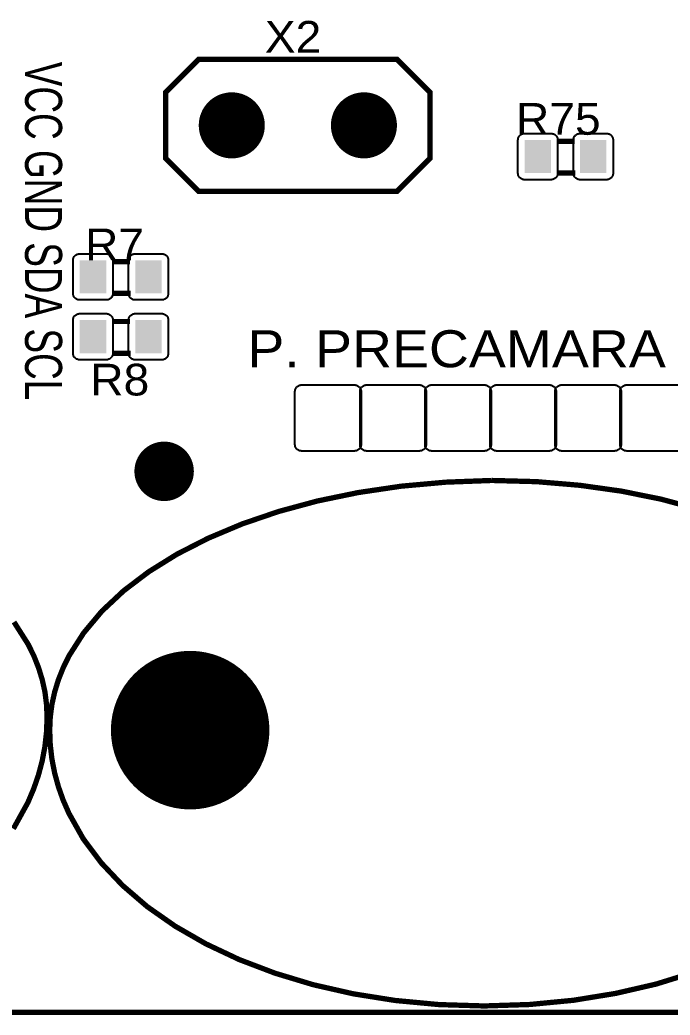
# Model space of a CAD drawing. Header units: inches. Extents: x 18.7 to 39.4, y 4.3 to 20.5.
# Drawn here: x 28.291 to 29.59, y 8.602 to 10.59 of the extents above; entities that cross this region are included whole.
import ezdxf

# ---------------------------------------------------------------- set-up
doc = ezdxf.new("R2010")
doc.units = ezdxf.units.IN
doc.header["$MEASUREMENT"] = 0
doc.styles.get("Standard").update_dxf_attribs({"font": 'arial.ttf'})

# ---------------------------------------------------------------- blocks, each defined once
blk = doc.blocks.new('RPAD')
blk.add_trace([(-0.5, -0.5), (-0.5, 0.5), (0.5, -0.5), (0.5, 0.5)])
blk = doc.blocks.new('EPAD')
at = {"const_width": 0.5}
blk.add_lwpolyline([(-0.25, 0, 1), (0.25, 0, 1)], format="xyb", close=True, dxfattribs=at)
blk = doc.blocks.new('NextionControlV4')
at = {"const_width": 0.008}
for points in [[(41.8232, 12.2592), (48.3286, 12.2592), (48.3286, 16.8025), (41.8232, 16.8025), (41.8232, 12.2592)], [(41.8232, 12.2592), (48.3286, 12.2592), (48.3286, 16.8025), (41.8232, 16.8025), (41.8232, 12.2592)], [(41.8232, 12.2592), (48.3286, 12.2592), (48.3286, 16.8025), (41.8232, 16.8025), (41.8232, 12.2592)], [(45.9425, 13.7017), (46.2425, 13.7017), (46.2925, 13.6517), (46.2925, 13.5517), (46.2425, 13.5017), (45.9425, 13.5017), (45.8925, 13.5517), (45.8925, 13.6517), (45.9425, 13.7017)], [(45.9425, 13.7017), (46.2425, 13.7017), (46.2925, 13.6517), (46.2925, 13.5517), (46.2425, 13.5017), (45.9425, 13.5017), (45.8925, 13.5517), (45.8925, 13.6517), (45.9425, 13.7017)], [(45.9425, 13.7017), (46.2425, 13.7017), (46.2925, 13.6517), (46.2925, 13.5517), (46.2425, 13.5017), (45.9425, 13.5017), (45.8925, 13.5517), (45.8925, 13.6517), (45.9425, 13.7017)], [(46.4847, 13.5775), (46.5117, 13.5775)], [(46.4847, 13.5775), (46.5117, 13.5775)], [(46.4847, 13.5775), (46.5117, 13.5775)], [(46.4847, 13.5295), (46.5127, 13.5295)], [(46.4847, 13.5295), (46.5127, 13.5295)], [(46.4847, 13.5295), (46.5127, 13.5295)], [(45.8114, 13.3955), (45.8384, 13.3955)], [(45.8114, 13.3955), (45.8384, 13.3955)], [(45.8114, 13.3955), (45.8384, 13.3955)], [(45.8114, 13.3475), (45.8394, 13.3475)], [(45.8114, 13.3475), (45.8394, 13.3475)], [(45.8114, 13.3475), (45.8394, 13.3475)], [(45.8114, 13.3049), (45.8384, 13.3049)], [(45.8114, 13.3049), (45.8384, 13.3049)], [(45.8114, 13.3049), (45.8384, 13.3049)], [(45.8114, 13.2569), (45.8394, 13.2569)], [(45.8114, 13.2569), (45.8394, 13.2569)], [(45.8114, 13.2569), (45.8394, 13.2569)], [(45.6619, 12.5372), (45.6838, 12.5768), (45.6925, 12.5973), (45.6998, 12.6183), (45.7055, 12.6397), (45.7096, 12.6614), (45.7121, 12.6836), (45.7129, 12.706), (45.7121, 12.7252), (45.7097, 12.7441), (45.7056, 12.7627), (45.7, 12.7809), (45.6929, 12.7988), (45.6843, 12.8163), (45.6628, 12.8501)], [(45.6619, 12.5372), (45.6838, 12.5768), (45.6925, 12.5973), (45.6998, 12.6183), (45.7055, 12.6397), (45.7096, 12.6614), (45.7121, 12.6836), (45.7129, 12.706), (45.7121, 12.7252), (45.7097, 12.7441), (45.7056, 12.7627), (45.7, 12.7809), (45.6929, 12.7988), (45.6843, 12.8163), (45.6628, 12.8501)], [(45.6619, 12.5372), (45.6838, 12.5768), (45.6925, 12.5973), (45.6998, 12.6183), (45.7055, 12.6397), (45.7096, 12.6614), (45.7121, 12.6836), (45.7129, 12.706), (45.7121, 12.7252), (45.7097, 12.7441), (45.7056, 12.7627), (45.7, 12.7809), (45.6929, 12.7988), (45.6843, 12.8163), (45.6628, 12.8501)], [(46.3862, 13.0643), (46.3163, 13.0617), (46.2488, 13.0556), (46.184, 13.046), (46.122, 13.0332), (46.0633, 13.0173), (46.0082, 12.9985), (45.9569, 12.9769), (45.9097, 12.9528), (45.8669, 12.9262), (45.8289, 12.8974), (45.7959, 12.8665), (45.7683, 12.8336), (45.7462, 12.799), (45.7374, 12.7811), (45.7301, 12.7628), (45.7244, 12.7442), (45.7202, 12.7252), (45.7177, 12.7059), (45.7169, 12.6864), (45.7177, 12.6645), (45.7202, 12.643), (45.7243, 12.6218), (45.73, 12.601), (45.7372, 12.5806), (45.7459, 12.5607), (45.7676, 12.5221), (45.7949, 12.4856), (45.8274, 12.4512), (45.8648, 12.4191), (45.9069, 12.3897), (45.9533, 12.363), (46.0038, 12.3392), (46.058, 12.3186), (46.1156, 12.3012), (46.1763, 12.2874), (46.2399, 12.2773), (46.306, 12.2711), (46.3744, 12.269), (46.4431, 12.2712), (46.5096, 12.2776), (46.5735, 12.288), (46.6347, 12.3021), (46.6926, 12.32)], [(46.6987, 13.0209), (46.6418, 13.0361), (46.5818, 13.0482), (46.519, 13.057), (46.4537, 13.0625), (46.3862, 13.0643)], [(46.3862, 13.0643), (46.3163, 13.0617), (46.2488, 13.0556), (46.184, 13.046), (46.122, 13.0332), (46.0633, 13.0173), (46.0082, 12.9985), (45.9569, 12.9769), (45.9097, 12.9528), (45.8669, 12.9262), (45.8289, 12.8974), (45.7959, 12.8665), (45.7683, 12.8336), (45.7462, 12.799), (45.7374, 12.7811), (45.7301, 12.7628), (45.7244, 12.7442), (45.7202, 12.7252), (45.7177, 12.7059), (45.7169, 12.6864), (45.7177, 12.6645), (45.7202, 12.643), (45.7243, 12.6218), (45.73, 12.601), (45.7372, 12.5806), (45.7459, 12.5607), (45.7676, 12.5221), (45.7949, 12.4856), (45.8274, 12.4512), (45.8648, 12.4191), (45.9069, 12.3897), (45.9533, 12.363), (46.0038, 12.3392), (46.058, 12.3186), (46.1156, 12.3012), (46.1763, 12.2874), (46.2399, 12.2773), (46.306, 12.2711), (46.3744, 12.269), (46.4431, 12.2712), (46.5096, 12.2776), (46.5735, 12.288), (46.6347, 12.3021), (46.6926, 12.32)], [(46.6987, 13.0209), (46.6418, 13.0361), (46.5818, 13.0482), (46.519, 13.057), (46.4537, 13.0625), (46.3862, 13.0643)], [(46.3862, 13.0643), (46.3163, 13.0617), (46.2488, 13.0556), (46.184, 13.046), (46.122, 13.0332), (46.0633, 13.0173), (46.0082, 12.9985), (45.9569, 12.9769), (45.9097, 12.9528), (45.8669, 12.9262), (45.8289, 12.8974), (45.7959, 12.8665), (45.7683, 12.8336), (45.7462, 12.799), (45.7374, 12.7811), (45.7301, 12.7628), (45.7244, 12.7442), (45.7202, 12.7252), (45.7177, 12.7059), (45.7169, 12.6864), (45.7177, 12.6645), (45.7202, 12.643), (45.7243, 12.6218), (45.73, 12.601), (45.7372, 12.5806), (45.7459, 12.5607), (45.7676, 12.5221), (45.7949, 12.4856), (45.8274, 12.4512), (45.8648, 12.4191), (45.9069, 12.3897), (45.9533, 12.363), (46.0038, 12.3392), (46.058, 12.3186), (46.1156, 12.3012), (46.1763, 12.2874), (46.2399, 12.2773), (46.306, 12.2711), (46.3744, 12.269), (46.4431, 12.2712), (46.5096, 12.2776), (46.5735, 12.288), (46.6347, 12.3021), (46.6926, 12.32)], [(46.6987, 13.0209), (46.6418, 13.0361), (46.5818, 13.0482), (46.519, 13.057), (46.4537, 13.0625), (46.3862, 13.0643)]]:
    blk.add_lwpolyline(points, dxfattribs=at)
for points in [[(46.4357, 13.5895), (46.4757, 13.5895), (46.4767, 13.5894), (46.4777, 13.5893), (46.4787, 13.589), (46.4796, 13.5887), (46.4805, 13.5883), (46.4813, 13.5878), (46.4821, 13.5872), (46.4828, 13.5866), (46.4835, 13.5859), (46.484, 13.5851), (46.4845, 13.5843), (46.4849, 13.5834), (46.4853, 13.5825), (46.4855, 13.5815), (46.4857, 13.5805), (46.4857, 13.5795), (46.4857, 13.5295), (46.4857, 13.5284), (46.4855, 13.5274), (46.4853, 13.5265), (46.4849, 13.5255), (46.4845, 13.5247), (46.484, 13.5238), (46.4835, 13.5231), (46.4828, 13.5224), (46.4821, 13.5217), (46.4813, 13.5212), (46.4805, 13.5207), (46.4796, 13.5202), (46.4787, 13.5199), (46.4777, 13.5197), (46.4767, 13.5195), (46.4757, 13.5195), (46.4357, 13.5195), (46.4347, 13.5195), (46.4337, 13.5197), (46.4327, 13.5199), (46.4318, 13.5202), (46.4309, 13.5207), (46.4301, 13.5212), (46.4293, 13.5217), (46.4286, 13.5224), (46.428, 13.5231), (46.4274, 13.5238), (46.4269, 13.5247), (46.4265, 13.5255), (46.4261, 13.5265), (46.4259, 13.5274), (46.4258, 13.5284), (46.4257, 13.5295), (46.4257, 13.5795), (46.4258, 13.5805), (46.4259, 13.5815), (46.4261, 13.5825), (46.4265, 13.5834), (46.4269, 13.5843), (46.4274, 13.5851), (46.428, 13.5859), (46.4286, 13.5866), (46.4293, 13.5872), (46.4301, 13.5878), (46.4309, 13.5883), (46.4318, 13.5887), (46.4327, 13.589), (46.4337, 13.5893), (46.4347, 13.5894), (46.4357, 13.5895)], [(46.5197, 13.5895), (46.5597, 13.5895), (46.5607, 13.5894), (46.5617, 13.5893), (46.5627, 13.589), (46.5636, 13.5887), (46.5645, 13.5883), (46.5653, 13.5878), (46.5661, 13.5872), (46.5668, 13.5866), (46.5675, 13.5859), (46.568, 13.5851), (46.5685, 13.5843), (46.5689, 13.5834), (46.5693, 13.5825), (46.5695, 13.5815), (46.5697, 13.5805), (46.5697, 13.5795), (46.5697, 13.5295), (46.5697, 13.5284), (46.5695, 13.5274), (46.5693, 13.5265), (46.5689, 13.5255), (46.5685, 13.5247), (46.568, 13.5238), (46.5675, 13.5231), (46.5668, 13.5224), (46.5661, 13.5217), (46.5653, 13.5212), (46.5645, 13.5207), (46.5636, 13.5202), (46.5627, 13.5199), (46.5617, 13.5197), (46.5607, 13.5195), (46.5597, 13.5195), (46.5197, 13.5195), (46.5187, 13.5195), (46.5177, 13.5197), (46.5167, 13.5199), (46.5158, 13.5202), (46.5149, 13.5207), (46.5141, 13.5212), (46.5133, 13.5217), (46.5126, 13.5224), (46.512, 13.5231), (46.5114, 13.5238), (46.5109, 13.5247), (46.5105, 13.5255), (46.5101, 13.5265), (46.5099, 13.5274), (46.5098, 13.5284), (46.5097, 13.5295), (46.5097, 13.5795), (46.5098, 13.5805), (46.5099, 13.5815), (46.5101, 13.5825), (46.5105, 13.5834), (46.5109, 13.5843), (46.5114, 13.5851), (46.512, 13.5859), (46.5126, 13.5866), (46.5133, 13.5872), (46.5141, 13.5878), (46.5149, 13.5883), (46.5158, 13.5887), (46.5167, 13.589), (46.5177, 13.5893), (46.5187, 13.5894), (46.5197, 13.5895)], [(45.7624, 13.4075), (45.8024, 13.4075), (45.8034, 13.4074), (45.8044, 13.4073), (45.8054, 13.407), (45.8063, 13.4067), (45.8072, 13.4063), (45.808, 13.4058), (45.8088, 13.4052), (45.8095, 13.4046), (45.8101, 13.4039), (45.8107, 13.4031), (45.8112, 13.4023), (45.8116, 13.4014), (45.8119, 13.4005), (45.8122, 13.3995), (45.8123, 13.3985), (45.8124, 13.3975), (45.8124, 13.3475), (45.8123, 13.3464), (45.8122, 13.3454), (45.8119, 13.3445), (45.8116, 13.3435), (45.8112, 13.3427), (45.8107, 13.3418), (45.8101, 13.3411), (45.8095, 13.3404), (45.8088, 13.3397), (45.808, 13.3391), (45.8072, 13.3387), (45.8063, 13.3382), (45.8054, 13.3379), (45.8044, 13.3377), (45.8034, 13.3375), (45.8024, 13.3375), (45.7624, 13.3375), (45.7613, 13.3375), (45.7603, 13.3377), (45.7594, 13.3379), (45.7584, 13.3382), (45.7576, 13.3387), (45.7567, 13.3391), (45.756, 13.3397), (45.7553, 13.3404), (45.7546, 13.3411), (45.7541, 13.3418), (45.7536, 13.3427), (45.7531, 13.3435), (45.7528, 13.3445), (45.7526, 13.3454), (45.7524, 13.3464), (45.7524, 13.3475), (45.7524, 13.3975), (45.7524, 13.3985), (45.7526, 13.3995), (45.7528, 13.4005), (45.7531, 13.4014), (45.7536, 13.4023), (45.7541, 13.4031), (45.7546, 13.4039), (45.7553, 13.4046), (45.756, 13.4052), (45.7567, 13.4058), (45.7576, 13.4063), (45.7584, 13.4067), (45.7594, 13.407), (45.7603, 13.4073), (45.7613, 13.4074), (45.7624, 13.4075)], [(45.8464, 13.4075), (45.8864, 13.4075), (45.8874, 13.4074), (45.8884, 13.4073), (45.8894, 13.407), (45.8903, 13.4067), (45.8912, 13.4063), (45.892, 13.4058), (45.8928, 13.4052), (45.8935, 13.4046), (45.8941, 13.4039), (45.8947, 13.4031), (45.8952, 13.4023), (45.8956, 13.4014), (45.8959, 13.4005), (45.8962, 13.3995), (45.8963, 13.3985), (45.8964, 13.3975), (45.8964, 13.3475), (45.8963, 13.3464), (45.8962, 13.3454), (45.8959, 13.3445), (45.8956, 13.3435), (45.8952, 13.3427), (45.8947, 13.3418), (45.8941, 13.3411), (45.8935, 13.3404), (45.8928, 13.3397), (45.892, 13.3391), (45.8912, 13.3387), (45.8903, 13.3382), (45.8894, 13.3379), (45.8884, 13.3377), (45.8874, 13.3375), (45.8864, 13.3375), (45.8464, 13.3375), (45.8453, 13.3375), (45.8443, 13.3377), (45.8434, 13.3379), (45.8424, 13.3382), (45.8416, 13.3387), (45.8407, 13.3391), (45.84, 13.3397), (45.8393, 13.3404), (45.8386, 13.3411), (45.8381, 13.3418), (45.8376, 13.3427), (45.8371, 13.3435), (45.8368, 13.3445), (45.8366, 13.3454), (45.8364, 13.3464), (45.8364, 13.3475), (45.8364, 13.3975), (45.8364, 13.3985), (45.8366, 13.3995), (45.8368, 13.4005), (45.8371, 13.4014), (45.8376, 13.4023), (45.8381, 13.4031), (45.8386, 13.4039), (45.8393, 13.4046), (45.84, 13.4052), (45.8407, 13.4058), (45.8416, 13.4063), (45.8424, 13.4067), (45.8434, 13.407), (45.8443, 13.4073), (45.8453, 13.4074), (45.8464, 13.4075)], [(45.7624, 13.3169), (45.8024, 13.3169), (45.8034, 13.3169), (45.8044, 13.3167), (45.8054, 13.3165), (45.8063, 13.3161), (45.8072, 13.3157), (45.808, 13.3152), (45.8088, 13.3147), (45.8095, 13.314), (45.8101, 13.3133), (45.8107, 13.3126), (45.8112, 13.3117), (45.8116, 13.3109), (45.8119, 13.3099), (45.8122, 13.309), (45.8123, 13.308), (45.8124, 13.3069), (45.8124, 13.2569), (45.8123, 13.2559), (45.8122, 13.2549), (45.8119, 13.2539), (45.8116, 13.253), (45.8112, 13.2521), (45.8107, 13.2513), (45.8101, 13.2505), (45.8095, 13.2498), (45.8088, 13.2492), (45.808, 13.2486), (45.8072, 13.2481), (45.8063, 13.2477), (45.8054, 13.2474), (45.8044, 13.2471), (45.8034, 13.247), (45.8024, 13.2469), (45.7624, 13.2469), (45.7613, 13.247), (45.7603, 13.2471), (45.7594, 13.2474), (45.7584, 13.2477), (45.7576, 13.2481), (45.7567, 13.2486), (45.756, 13.2492), (45.7553, 13.2498), (45.7546, 13.2505), (45.7541, 13.2513), (45.7536, 13.2521), (45.7531, 13.253), (45.7528, 13.2539), (45.7526, 13.2549), (45.7524, 13.2559), (45.7524, 13.2569), (45.7524, 13.3069), (45.7524, 13.308), (45.7526, 13.309), (45.7528, 13.3099), (45.7531, 13.3109), (45.7536, 13.3117), (45.7541, 13.3126), (45.7546, 13.3133), (45.7553, 13.314), (45.756, 13.3147), (45.7567, 13.3152), (45.7576, 13.3157), (45.7584, 13.3161), (45.7594, 13.3165), (45.7603, 13.3167), (45.7613, 13.3169), (45.7624, 13.3169)], [(45.8464, 13.3169), (45.8864, 13.3169), (45.8874, 13.3169), (45.8884, 13.3167), (45.8894, 13.3165), (45.8903, 13.3161), (45.8912, 13.3157), (45.892, 13.3152), (45.8928, 13.3147), (45.8935, 13.314), (45.8941, 13.3133), (45.8947, 13.3126), (45.8952, 13.3117), (45.8956, 13.3109), (45.8959, 13.3099), (45.8962, 13.309), (45.8963, 13.308), (45.8964, 13.3069), (45.8964, 13.2569), (45.8963, 13.2559), (45.8962, 13.2549), (45.8959, 13.2539), (45.8956, 13.253), (45.8952, 13.2521), (45.8947, 13.2513), (45.8941, 13.2505), (45.8935, 13.2498), (45.8928, 13.2492), (45.892, 13.2486), (45.8912, 13.2481), (45.8903, 13.2477), (45.8894, 13.2474), (45.8884, 13.2471), (45.8874, 13.247), (45.8864, 13.2469), (45.8464, 13.2469), (45.8453, 13.247), (45.8443, 13.2471), (45.8434, 13.2474), (45.8424, 13.2477), (45.8416, 13.2481), (45.8407, 13.2486), (45.84, 13.2492), (45.8393, 13.2498), (45.8386, 13.2505), (45.8381, 13.2513), (45.8376, 13.2521), (45.8371, 13.253), (45.8368, 13.2539), (45.8366, 13.2549), (45.8364, 13.2559), (45.8364, 13.2569), (45.8364, 13.3069), (45.8364, 13.308), (45.8366, 13.309), (45.8368, 13.3099), (45.8371, 13.3109), (45.8376, 13.3117), (45.8381, 13.3126), (45.8386, 13.3133), (45.8393, 13.314), (45.84, 13.3147), (45.8407, 13.3152), (45.8416, 13.3157), (45.8424, 13.3161), (45.8434, 13.3165), (45.8443, 13.3167), (45.8453, 13.3169), (45.8464, 13.3169)], [(46.1781, 13.1088), (46.0981, 13.1088), (46.0971, 13.1089), (46.0961, 13.109), (46.0951, 13.1092), (46.0942, 13.1096), (46.0933, 13.11), (46.0925, 13.1105), (46.0917, 13.1111), (46.091, 13.1117), (46.0904, 13.1124), (46.0898, 13.1132), (46.0893, 13.114), (46.0889, 13.1149), (46.0886, 13.1158), (46.0883, 13.1168), (46.0882, 13.1178), (46.0881, 13.1188), (46.0881, 13.1988), (46.0882, 13.1998), (46.0883, 13.2008), (46.0886, 13.2018), (46.0889, 13.2027), (46.0893, 13.2036), (46.0898, 13.2044), (46.0904, 13.2052), (46.091, 13.2059), (46.0917, 13.2066), (46.0925, 13.2071), (46.0933, 13.2076), (46.0942, 13.208), (46.0951, 13.2084), (46.0961, 13.2086), (46.0971, 13.2088), (46.0981, 13.2088), (46.1781, 13.2088), (46.1792, 13.2088), (46.1802, 13.2086), (46.1811, 13.2084), (46.1821, 13.208), (46.1829, 13.2076), (46.1838, 13.2071), (46.1845, 13.2066), (46.1852, 13.2059), (46.1859, 13.2052), (46.1864, 13.2044), (46.1869, 13.2036), (46.1874, 13.2027), (46.1877, 13.2018), (46.1879, 13.2008), (46.1881, 13.1998), (46.1881, 13.1988), (46.1881, 13.1188), (46.1881, 13.1178), (46.1879, 13.1168), (46.1877, 13.1158), (46.1874, 13.1149), (46.1869, 13.114), (46.1864, 13.1132), (46.1859, 13.1124), (46.1852, 13.1117), (46.1845, 13.1111), (46.1838, 13.1105), (46.1829, 13.11), (46.1821, 13.1096), (46.1811, 13.1092), (46.1802, 13.109), (46.1792, 13.1089), (46.1781, 13.1088)], [(46.2766, 13.1088), (46.1966, 13.1088), (46.1955, 13.1089), (46.1945, 13.109), (46.1935, 13.1092), (46.1926, 13.1096), (46.1917, 13.11), (46.1909, 13.1105), (46.1902, 13.1111), (46.1894, 13.1117), (46.1888, 13.1124), (46.1882, 13.1132), (46.1877, 13.114), (46.1873, 13.1149), (46.187, 13.1158), (46.1868, 13.1168), (46.1866, 13.1178), (46.1866, 13.1188), (46.1866, 13.1988), (46.1866, 13.1998), (46.1868, 13.2008), (46.187, 13.2018), (46.1873, 13.2027), (46.1877, 13.2036), (46.1882, 13.2044), (46.1888, 13.2052), (46.1894, 13.2059), (46.1902, 13.2066), (46.1909, 13.2071), (46.1917, 13.2076), (46.1926, 13.208), (46.1935, 13.2084), (46.1945, 13.2086), (46.1955, 13.2088), (46.1966, 13.2088), (46.2766, 13.2088), (46.2776, 13.2088), (46.2786, 13.2086), (46.2796, 13.2084), (46.2805, 13.208), (46.2814, 13.2076), (46.2822, 13.2071), (46.283, 13.2066), (46.2837, 13.2059), (46.2843, 13.2052), (46.2849, 13.2044), (46.2854, 13.2036), (46.2858, 13.2027), (46.2861, 13.2018), (46.2864, 13.2008), (46.2865, 13.1998), (46.2866, 13.1988), (46.2866, 13.1188), (46.2865, 13.1178), (46.2864, 13.1168), (46.2861, 13.1158), (46.2858, 13.1149), (46.2854, 13.114), (46.2849, 13.1132), (46.2843, 13.1124), (46.2837, 13.1117), (46.283, 13.1111), (46.2822, 13.1105), (46.2814, 13.11), (46.2805, 13.1096), (46.2796, 13.1092), (46.2786, 13.109), (46.2776, 13.1089), (46.2766, 13.1088)], [(46.375, 13.1088), (46.295, 13.1088), (46.2939, 13.1089), (46.2929, 13.109), (46.292, 13.1092), (46.291, 13.1096), (46.2902, 13.11), (46.2893, 13.1105), (46.2886, 13.1111), (46.2879, 13.1117), (46.2872, 13.1124), (46.2867, 13.1132), (46.2862, 13.114), (46.2858, 13.1149), (46.2854, 13.1158), (46.2852, 13.1168), (46.285, 13.1178), (46.285, 13.1188), (46.285, 13.1988), (46.285, 13.1998), (46.2852, 13.2008), (46.2854, 13.2018), (46.2858, 13.2027), (46.2862, 13.2036), (46.2867, 13.2044), (46.2872, 13.2052), (46.2879, 13.2059), (46.2886, 13.2066), (46.2893, 13.2071), (46.2902, 13.2076), (46.291, 13.208), (46.292, 13.2084), (46.2929, 13.2086), (46.2939, 13.2088), (46.295, 13.2088), (46.375, 13.2088), (46.376, 13.2088), (46.377, 13.2086), (46.378, 13.2084), (46.3789, 13.208), (46.3798, 13.2076), (46.3806, 13.2071), (46.3814, 13.2066), (46.3821, 13.2059), (46.3827, 13.2052), (46.3833, 13.2044), (46.3838, 13.2036), (46.3842, 13.2027), (46.3845, 13.2018), (46.3848, 13.2008), (46.3849, 13.1998), (46.385, 13.1988), (46.385, 13.1188), (46.3849, 13.1178), (46.3848, 13.1168), (46.3845, 13.1158), (46.3842, 13.1149), (46.3838, 13.114), (46.3833, 13.1132), (46.3827, 13.1124), (46.3821, 13.1117), (46.3814, 13.1111), (46.3806, 13.1105), (46.3798, 13.11), (46.3789, 13.1096), (46.378, 13.1092), (46.377, 13.109), (46.376, 13.1089), (46.375, 13.1088)], [(46.4734, 13.1088), (46.3934, 13.1088), (46.3924, 13.1089), (46.3914, 13.109), (46.3904, 13.1092), (46.3895, 13.1096), (46.3886, 13.11), (46.3878, 13.1105), (46.387, 13.1111), (46.3863, 13.1117), (46.3857, 13.1124), (46.3851, 13.1132), (46.3846, 13.114), (46.3842, 13.1149), (46.3838, 13.1158), (46.3836, 13.1168), (46.3835, 13.1178), (46.3834, 13.1188), (46.3834, 13.1988), (46.3835, 13.1998), (46.3836, 13.2008), (46.3838, 13.2018), (46.3842, 13.2027), (46.3846, 13.2036), (46.3851, 13.2044), (46.3857, 13.2052), (46.3863, 13.2059), (46.387, 13.2066), (46.3878, 13.2071), (46.3886, 13.2076), (46.3895, 13.208), (46.3904, 13.2084), (46.3914, 13.2086), (46.3924, 13.2088), (46.3934, 13.2088), (46.4734, 13.2088), (46.4744, 13.2088), (46.4755, 13.2086), (46.4764, 13.2084), (46.4773, 13.208), (46.4782, 13.2076), (46.479, 13.2071), (46.4798, 13.2066), (46.4805, 13.2059), (46.4812, 13.2052), (46.4817, 13.2044), (46.4822, 13.2036), (46.4826, 13.2027), (46.483, 13.2018), (46.4832, 13.2008), (46.4834, 13.1998), (46.4834, 13.1988), (46.4834, 13.1188), (46.4834, 13.1178), (46.4832, 13.1168), (46.483, 13.1158), (46.4826, 13.1149), (46.4822, 13.114), (46.4817, 13.1132), (46.4812, 13.1124), (46.4805, 13.1117), (46.4798, 13.1111), (46.479, 13.1105), (46.4782, 13.11), (46.4773, 13.1096), (46.4764, 13.1092), (46.4755, 13.109), (46.4744, 13.1089), (46.4734, 13.1088)], [(46.5718, 13.1088), (46.4918, 13.1088), (46.4908, 13.1089), (46.4898, 13.109), (46.4888, 13.1092), (46.4879, 13.1096), (46.487, 13.11), (46.4862, 13.1105), (46.4854, 13.1111), (46.4847, 13.1117), (46.4841, 13.1124), (46.4835, 13.1132), (46.483, 13.114), (46.4826, 13.1149), (46.4823, 13.1158), (46.482, 13.1168), (46.4819, 13.1178), (46.4818, 13.1188), (46.4818, 13.1988), (46.4819, 13.1998), (46.482, 13.2008), (46.4823, 13.2018), (46.4826, 13.2027), (46.483, 13.2036), (46.4835, 13.2044), (46.4841, 13.2052), (46.4847, 13.2059), (46.4854, 13.2066), (46.4862, 13.2071), (46.487, 13.2076), (46.4879, 13.208), (46.4888, 13.2084), (46.4898, 13.2086), (46.4908, 13.2088), (46.4918, 13.2088), (46.5718, 13.2088), (46.5729, 13.2088), (46.5739, 13.2086), (46.5748, 13.2084), (46.5758, 13.208), (46.5766, 13.2076), (46.5775, 13.2071), (46.5782, 13.2066), (46.5789, 13.2059), (46.5796, 13.2052), (46.5802, 13.2044), (46.5806, 13.2036), (46.5811, 13.2027), (46.5814, 13.2018), (46.5816, 13.2008), (46.5818, 13.1998), (46.5818, 13.1988), (46.5818, 13.1188), (46.5818, 13.1178), (46.5816, 13.1168), (46.5814, 13.1158), (46.5811, 13.1149), (46.5806, 13.114), (46.5802, 13.1132), (46.5796, 13.1124), (46.5789, 13.1117), (46.5782, 13.1111), (46.5775, 13.1105), (46.5766, 13.11), (46.5758, 13.1096), (46.5748, 13.1092), (46.5739, 13.109), (46.5729, 13.1089), (46.5718, 13.1088)]]:
    blk.add_lwpolyline(points, close=True)
blk.add_lwpolyline([(46.6703, 13.1088), (46.5903, 13.1088), (46.5892, 13.1089), (46.5882, 13.109), (46.5872, 13.1092), (46.5863, 13.1096), (46.5854, 13.11), (46.5846, 13.1105), (46.5839, 13.1111), (46.5831, 13.1117), (46.5825, 13.1124), (46.5819, 13.1132), (46.5814, 13.114), (46.581, 13.1149), (46.5807, 13.1158), (46.5805, 13.1168), (46.5803, 13.1178), (46.5803, 13.1188), (46.5803, 13.1988), (46.5803, 13.1998), (46.5805, 13.2008), (46.5807, 13.2018), (46.581, 13.2027), (46.5814, 13.2036), (46.5819, 13.2044), (46.5825, 13.2052), (46.5831, 13.2059), (46.5839, 13.2066), (46.5846, 13.2071), (46.5854, 13.2076), (46.5863, 13.208), (46.5872, 13.2084), (46.5882, 13.2086), (46.5892, 13.2088), (46.5903, 13.2088), (46.6703, 13.2088)])
for name, p, xscale, yscale in [('EPAD', (45.9925, 13.6017), 0.1, 0.1), ('EPAD', (46.1925, 13.6017), 0.1, 0.1), ('RPAD', (46.4557, 13.5545), 0.04, 0.05), ('RPAD', (46.5397, 13.5545), 0.04, 0.05), ('RPAD', (45.7824, 13.3725), 0.04, 0.05), ('RPAD', (45.8664, 13.3725), 0.04, 0.05), ('RPAD', (45.7824, 13.2819), 0.04, 0.05), ('RPAD', (45.8664, 13.2819), 0.04, 0.05), ('EPAD', (45.8901, 13.0781), 0.09, 0.09), ('EPAD', (45.9295, 12.6864), 0.24, 0.24)]:
    blk.add_blockref(name, p, dxfattribs=dict(xscale=xscale, yscale=yscale))
for s, height, width, p in [('X2', 0.048, 1.041667, (46.0425, 13.7117)), ('X2', 0.048, 1.041667, (46.0425, 13.7117)), ('X2', 0.048, 1.041667, (46.0425, 13.7117)), ('R75', 0.048, 1.041667, (46.4227, 13.5875)), ('R75', 0.048, 1.041667, (46.4227, 13.5875)), ('R75', 0.048, 1.041667, (46.4227, 13.5875)), ('R7', 0.048, 1.041667, (45.7704, 13.3976)), ('R7', 0.048, 1.041667, (45.7704, 13.3976)), ('R7', 0.048, 1.041667, (45.7704, 13.3976)), ('P. PRECAMARA', 0.056, 1.071429, (46.0161, 13.2356)), ('P. PRECAMARA', 0.056, 1.071429, (46.0161, 13.2356)), ('P. PRECAMARA', 0.056, 1.071429, (46.0161, 13.2356)), ('R8', 0.048, 1.041667, (45.7783, 13.1929)), ('R8', 0.048, 1.041667, (45.7783, 13.1929)), ('R8', 0.048, 1.041667, (45.7783, 13.1929))]:
    blk.add_text(s, height=height, dxfattribs=dict(width=width)).set_placement(p)
at = {"width": 0.714286}
blk.add_text('VCC GND SDA SCL', height=0.056, rotation=270, dxfattribs=at).set_placement((45.6796, 13.6979))
blk.add_text('VCC GND SDA SCL', height=0.056, rotation=270, dxfattribs=at).set_placement((45.6796, 13.6979))
blk.add_text('VCC GND SDA SCL', height=0.056, rotation=270, dxfattribs=at).set_placement((45.6796, 13.6979))

msp = doc.modelspace()

# ---------------------------------------------------------------- block references
at = {"xscale": 1.32, "yscale": 1.32, "zscale": 1.32}
msp.add_blockref('NextionControlV4', (-31.9957, -7.5748), dxfattribs=at)

doc.saveas('drawing.dxf')
